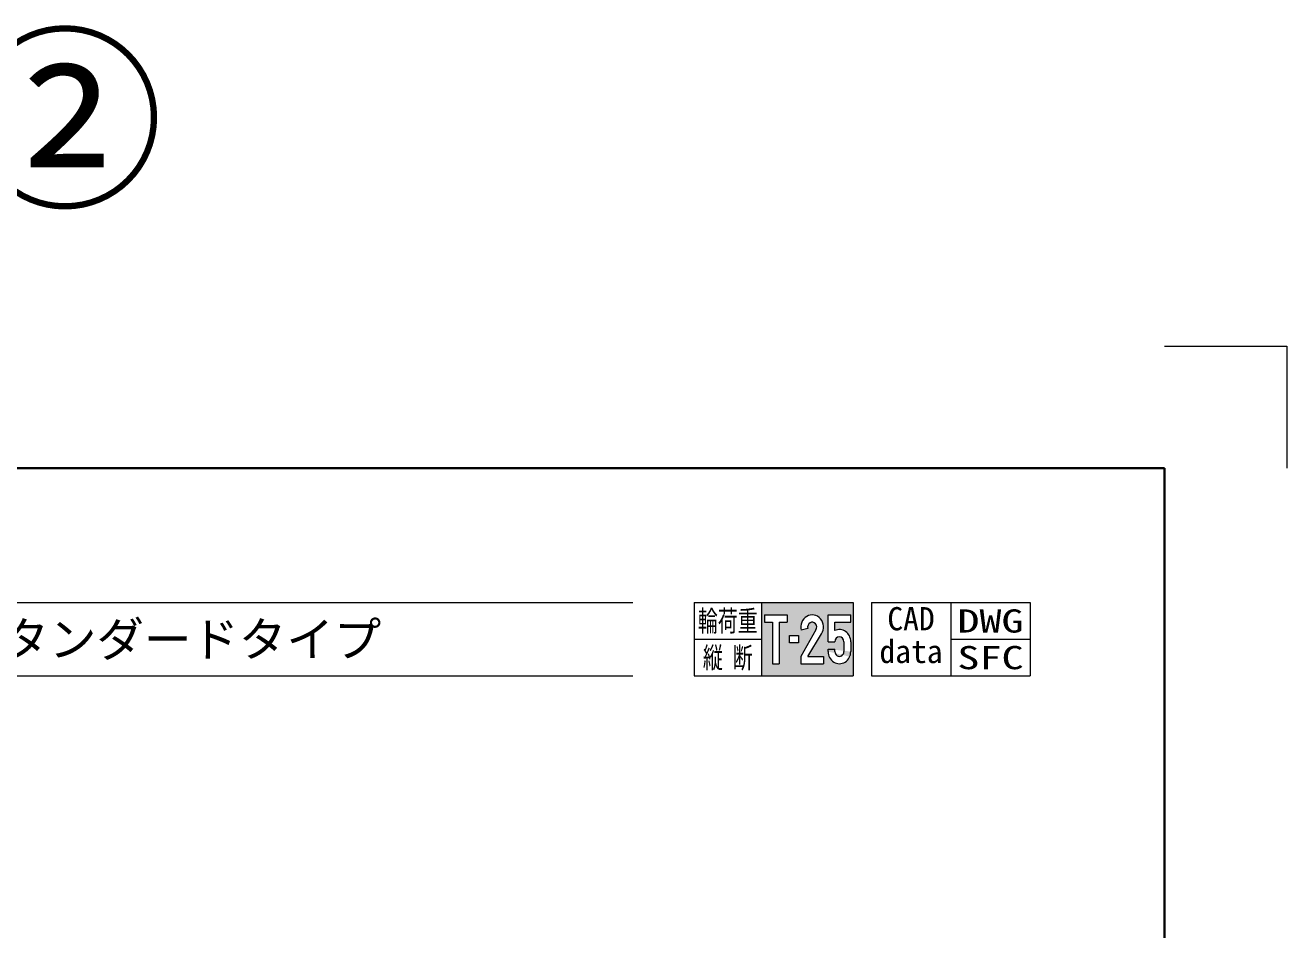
# Model space of a CAD drawing. Units: millimetres at full size; details may follow other scales. Extents: x -256 to 8822, y 144 to 6610.
# Drawn here: x 6757 to 8822, y 5129 to 6610 of the extents above; entities that cross this region are included whole.
import ezdxf
from ezdxf.enums import TextEntityAlignment as Align

# ---------------------------------------------------------------- set-up
doc = ezdxf.new("R2010")
doc.units = ezdxf.units.MM
doc.header["$LTSCALE"] = 10
for name, color, linetype, lineweight in [('0_2', 7, 'Continuous', 13), ('Defpoints_3', 8, 'Continuous', 0), ('図枠', 7, 'Continuous', 5), ('補助線', 8, 'Continuous', 9)]:
    doc.layers.add(name, color=color, linetype=linetype, lineweight=lineweight)
doc.styles.add('ＭＳ ゴシック', font='')
doc.styles.get('ＭＳ ゴシック').set_extended_font_data('MS Gothic')

msp = doc.modelspace()

# ---------------------------------------------------------------- hatches: boundary and pattern name
at = {"layer": '0_2'}
h = msp.add_hatch(color=256, dxfattribs=at)
h.paths.add_polyline_path([(7962.04, 5664.4), (7962.04, 5544.4), (8112.04, 5544.4), (8112.04, 5664.4)])
h.paths.add_polyline_path([(8004.33, 5644.4), (8004.33, 5632.4), (7991.33, 5632.4), (7991.33, 5564.4), (7980.18, 5564.4), (7980.18, 5632.4), (7967.18, 5632.4), (7967.18, 5644.4)], flags=16)
edge = h.paths.add_edge_path(flags=16)
edge.add_ellipse((8045.18, 5624.4), major_axis=(0, 20), ratio=0.9285714, start_angle=-125.45638, end_angle=106.09606, ccw=False)
edge.add_line((8060.67, 5613.36), (8037.97, 5576.4))
edge.add_line((8037.97, 5576.4), (8063.75, 5576.4))
edge.add_line((8063.75, 5576.4), (8063.75, 5564.4))
edge.add_line((8063.75, 5564.4), (8026.61, 5564.4))
edge.add_line((8026.61, 5564.4), (8026.61, 5576.4))
edge.add_line((8026.61, 5576.4), (8051.38, 5619.98))
edge.add_ellipse((8045.18, 5624.4), major_axis=(0, 8), ratio=0.9285714, start_angle=-125.45638, end_angle=106.09606)
edge.add_line((8038.01, 5622.33), (8027.24, 5619.22))
h.paths.add_polyline_path([(8022.9, 5610.4), (8022.9, 5598.4), (8008.04, 5598.4), (8008.04, 5610.4)], flags=16)
edge = h.paths.add_edge_path(flags=16)
edge.add_line((8071.18, 5644.4), (8108.33, 5644.4))
edge.add_line((8108.33, 5644.4), (8108.33, 5632.4))
edge.add_line((8108.33, 5632.4), (8082.33, 5632.4))
edge.add_line((8082.33, 5632.4), (8082.33, 5618.73))
edge.add_ellipse((8089.75, 5600.4), major_axis=(0, 20), ratio=0.9285714, start_angle=-90, end_angle=22.06083, ccw=False)
edge.add_line((8108.33, 5600.4), (8108.33, 5575.42))
edge.add_ellipse((8089.75, 5584.4), major_axis=(0, 20), ratio=0.9285714, start_angle=90, end_angle=-90, ccw=False)
edge.add_line((8069.98, 5588.4), (8082.33, 5588.4))
edge.add_line((8082.33, 5588.4), (8082.33, 5584.4))
edge.add_ellipse((8089.75, 5584.4), major_axis=(0, 8), ratio=0.9285714, start_angle=90, end_angle=-90)
edge.add_line((8097.18, 5584.4), (8097.18, 5600.4))
edge.add_ellipse((8089.75, 5600.4), major_axis=(0, 8), ratio=0.9285714, start_angle=-90, end_angle=90)
edge.add_line((8082.33, 5600.4), (8071.18, 5600.4))
edge.add_line((8071.18, 5600.4), (8071.18, 5644.4))

# ---------------------------------------------------------------- linework, layer by layer
for p, q in [((7852.04, 5664.4), (8112.04, 5664.4)), ((7852.04, 5664.4), (7852.04, 5544.4)), ((7962.04, 5664.4), (7962.04, 5544.4)), ((8112.04, 5664.4), (8112.04, 5544.4)), ((8142.04, 5664.4), (8402.04, 5664.4)), ((8142.04, 5664.4), (8142.04, 5544.4)), ((8272.04, 5664.4), (8272.04, 5544.4)), ((8402.04, 5664.4), (8402.04, 5544.4)), ((7967.18, 5644.4), (8004.33, 5644.4)), ((7967.18, 5644.4), (7967.18, 5632.4)), ((8004.33, 5644.4), (8004.33, 5632.4)), ((8071.18, 5644.4), (8108.33, 5644.4)), ((8071.18, 5600.4), (8071.18, 5644.4)), ((8108.33, 5632.4), (8108.33, 5644.4)), ((7967.18, 5632.4), (7980.18, 5632.4)), ((7980.18, 5632.4), (7980.18, 5564.4)), ((7991.33, 5632.4), (7991.33, 5564.4)), ((7991.33, 5632.4), (8004.33, 5632.4)), ((8051.38, 5619.98), (8026.61, 5576.4)), ((8038.01, 5622.33), (8027.24, 5619.22)), ((8082.33, 5632.4), (8108.33, 5632.4)), ((8082.33, 5618.73), (8082.33, 5632.4)), ((7852.04, 5604.4), (7962.04, 5604.4)), ((8008.04, 5610.4), (8022.9, 5610.4)), ((8008.04, 5598.4), (8008.04, 5610.4)), ((8022.9, 5598.4), (8008.04, 5598.4)), ((8022.9, 5610.4), (8022.9, 5598.4)), ((8037.97, 5576.4), (8060.67, 5613.36)), ((8071.18, 5600.4), (8082.33, 5600.4)), ((8097.18, 5600.4), (8097.18, 5584.4)), ((8108.33, 5600.4), (8108.33, 5584.4)), ((8272.04, 5604.4), (8402.04, 5604.4)), ((8026.61, 5576.4), (8026.61, 5564.4)), ((8037.97, 5576.4), (8063.75, 5576.4)), ((8063.75, 5576.4), (8063.75, 5564.4)), ((8071.18, 5588.4), (8082.33, 5588.4)), ((8071.18, 5584.4), (8071.18, 5588.4)), ((8082.33, 5584.4), (8082.33, 5588.4)), ((7980.18, 5564.4), (7991.33, 5564.4)), ((8026.61, 5564.4), (8063.75, 5564.4)), ((7852.04, 5544.4), (8112.04, 5544.4)), ((8142.04, 5544.4), (8402.04, 5544.4))]:
    msp.add_line(p, q, dxfattribs=at)
for centre, major_axis, start_param, end_param in [((8045.18, 5624.4), (0, 20), 4.1281266, 8.115781), ((8045.18, 5624.4), (0, 8), 4.1281266, 8.115781), ((8089.75, 5600.4), (0, 20), 4.712389, 6.6947022), ((8089.75, 5600.4), (0, 8), 4.712389, 7.8539816), ((8089.75, 5584.4), (0, 20), 1.5707963, 4.712389), ((8089.75, 5584.4), (0, 8), 1.5707963, 4.712389)]:
    msp.add_ellipse(centre, major_axis=major_axis, ratio=0.928571, start_param=start_param, end_param=end_param, dxfattribs=at)
at = {"layer": 'Defpoints_3', "color": 7, "lineweight": 13}
for p, q in [((8622.04, 6084.4), (8822.04, 6084.4)), ((8822.04, 6084.4), (8822.04, 5884.4))]:
    msp.add_line(p, q, dxfattribs=at)
at = {"layer": '図枠', "lineweight": 40}
for p, q in [((5022.04, 5884.4), (8622.04, 5884.4)), ((8622.04, 5884.4), (8622.04, 344.4))]:
    msp.add_line(p, q, dxfattribs=at)
at = {"layer": '図枠', "lineweight": 13}
for p, q in [((5242.04, 5664.4), (7751.66, 5664.4)), ((5242.04, 5544.4), (7751.66, 5544.4))]:
    msp.add_line(p, q, dxfattribs=at)
at = {"layer": '補助線', "lineweight": 40}
msp.add_line((8622.04, 641.4), (8622.04, 5781.4), dxfattribs=at)

# ---------------------------------------------------------------- texts
at = {"layer": '0_2', "style": 'ＭＳ ゴシック'}
for s, height, width, p in [('輪荷重', 34.18, 0.7, (7907.04, 5634.4)), ('DWG', 37.98, 1.4, (8337.04, 5634.4)), ('縦 断', 34.18, 0.7, (7907.04, 5574.4)), ('SFC', 37.98, 1.4, (8337.04, 5574.4))]:
    msp.add_text(s, height=height, dxfattribs=dict(at, width=width)).set_placement(p, align=Align.MIDDLE_CENTER)
for s, p in [('CAD', (8168.19, 5657.1)), ('data', (8155.24, 5603.5))]:
    msp.add_text(s, height=37.98, dxfattribs=at).set_placement(p, align=Align.TOP_LEFT)
at = {"layer": '図枠', "style": 'ＭＳ ゴシック'}
msp.add_text('\u3000ＳＫ側溝ロードレインⅠ型\u3000集水桝\u3000スタンダードタイプ', height=56.96, dxfattribs=at).set_placement((5242.04, 5604.4), align=Align.MIDDLE_LEFT)
at = {"layer": '補助線', "color": 1, "style": 'ＭＳ ゴシック'}
msp.add_text('②', height=237.4, dxfattribs=at).set_placement((6822.04, 6264.89), align=Align.BOTTOM_CENTER)

doc.saveas('drawing.dxf')
